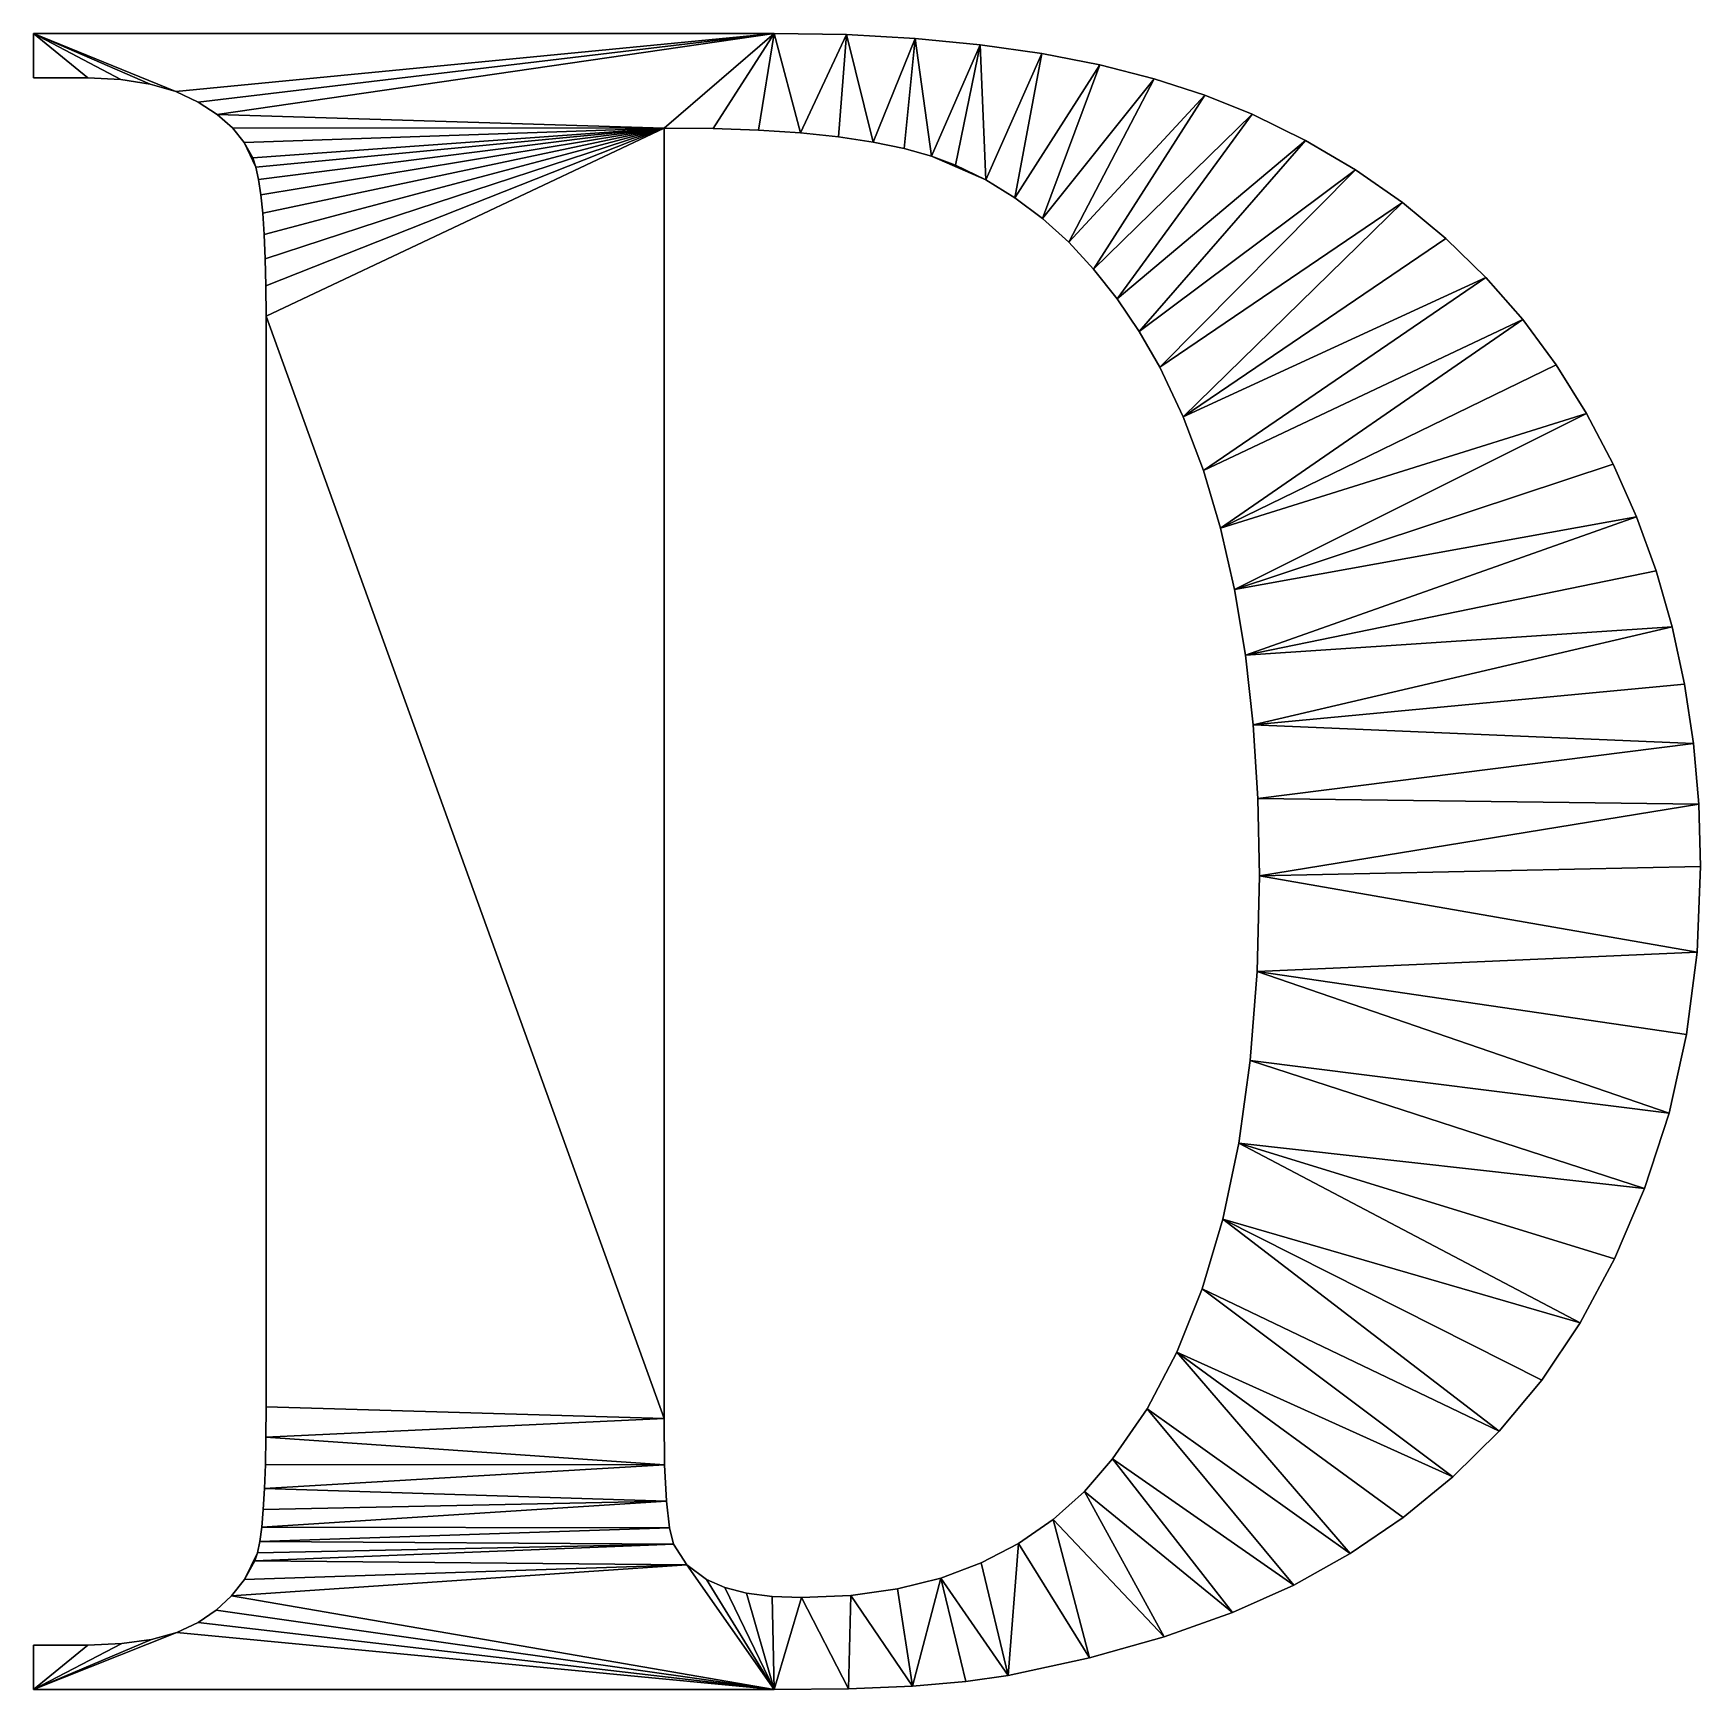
# Model space of a CAD drawing. Header units: metres. Extents: x 0.019 to 0.958, y 0 to 0.933.
import ezdxf

# ---------------------------------------------------------------- set-up
doc = ezdxf.new("R2010")
doc.units = ezdxf.units.M

msp = doc.modelspace()

# ---------------------------------------------------------------- meshes
at = {"layer": 'Armanisoft_0', "linetype": 'CONTINUOUS'}
mesh = msp.add_polyface(dxfattribs=at)
corners = [(0.019055, 0.932927), (0.099386, 0.900169), (0.084855, 0.904394), (0.068329, 0.906929), (0.049808, 0.907774), (0.019055, 0.907774), (0.436202, 0.932927), (0.122494, 0.88722), (0.111923, 0.894254), (0.374238, 0.879573), (0.131126, 0.87964), (0.52496, 0.863703), (0.51566, 0.930082), (0.552356, 0.926525), (0.538352, 0.858716), (0.509534, 0.868011), (0.492072, 0.871638), (0.476942, 0.932216), (0.472575, 0.874585), (0.451044, 0.876852), (0.427477, 0.878439), (0.401875, 0.879346), (0.019055, 0.932927, 0.229421), (0.084855, 0.904394, 0.229421), (0.099386, 0.900169, 0.229421), (0.068329, 0.906929, 0.229421), (0.049808, 0.907774, 0.229421), (0.019055, 0.907774, 0.229421), (0.436202, 0.932927, 0.229421), (0.111923, 0.894254, 0.229421), (0.122494, 0.88722, 0.229421), (0.374238, 0.879573, 0.229421), (0.131126, 0.87964, 0.229421), (0.52496, 0.863703, 0.229421), (0.552356, 0.926525, 0.229421), (0.51566, 0.930082, 0.229421), (0.509534, 0.868011, 0.229421), (0.492072, 0.871638, 0.229421), (0.476942, 0.932216, 0.229421), (0.472575, 0.874585, 0.229421), (0.451044, 0.876852, 0.229421), (0.427477, 0.878439, 0.229421), (0.401875, 0.879346, 0.229421), (0.122494, 0.88722), (0.131126, 0.87964), (0.131126, 0.87964, 0.229421), (0.122494, 0.88722, 0.229421), (0.111923, 0.894254), (0.111923, 0.894254, 0.229421), (0.099386, 0.900169), (0.099386, 0.900169, 0.229421), (0.084855, 0.904394), (0.084855, 0.904394, 0.229421), (0.068329, 0.906929), (0.068329, 0.906929, 0.229421), (0.049808, 0.907774), (0.049808, 0.907774, 0.229421), (0.019055, 0.907774), (0.019055, 0.907774, 0.229421), (0.019055, 0.932927), (0.019055, 0.932927, 0.229421), (0.436202, 0.932927), (0.436202, 0.932927, 0.229421), (0.476942, 0.932216), (0.476942, 0.932216, 0.229421), (0.51566, 0.930082), (0.51566, 0.930082, 0.229421), (0.552356, 0.926525), (0.552356, 0.926525, 0.229421)]
mesh.append_faces([[corners[k] for k in face] for face in [(0, 1, 2), (0, 2, 3), (0, 3, 4), (0, 4, 5), (6, 7, 8), (6, 8, 1), (6, 1, 0), (9, 10, 7), (9, 7, 6), (11, 12, 13), (11, 13, 14), (15, 12, 11), (16, 17, 12), (16, 12, 15), (18, 17, 16), (19, 6, 17), (19, 17, 18), (20, 6, 19), (21, 9, 6), (21, 6, 20), (22, 23, 24), (22, 25, 23), (22, 26, 25), (22, 27, 26), (28, 29, 30), (28, 24, 29), (28, 22, 24), (31, 30, 32), (31, 28, 30), (33, 34, 35), (36, 33, 35), (37, 35, 38), (37, 36, 35), (39, 37, 38), (40, 38, 28), (40, 39, 38), (41, 40, 28), (42, 28, 31), (42, 41, 28), (43, 44, 45, 46), (47, 43, 46, 48), (49, 47, 48, 50), (51, 49, 50, 52), (53, 51, 52, 54), (55, 53, 54, 56), (57, 55, 56, 58), (59, 57, 58, 60), (61, 59, 60, 62), (63, 61, 62, 64), (65, 63, 64, 66), (67, 65, 66, 68)]])
mesh = msp.add_polyface(dxfattribs=at)
corners = [(0.653513, 0.744844), (0.79007, 0.837601), (0.66666, 0.716903), (0.641858, 0.764959), (0.763743, 0.855988), (0.62942, 0.783393), (0.705499, 0.887406), (0.735552, 0.872589), (0.616199, 0.800147), (0.678915, 0.898075), (0.602195, 0.815221), (0.650309, 0.907321), (0.587409, 0.828615), (0.61968, 0.915145), (0.571839, 0.840329), (0.587029, 0.921547), (0.555487, 0.850362), (0.552356, 0.926525), (0.538352, 0.858716), (0.52496, 0.863703), (0.653513, 0.744844, 0.229421), (0.66666, 0.716903, 0.229421), (0.79007, 0.837601, 0.229421), (0.641858, 0.764959, 0.229421), (0.763743, 0.855988, 0.229421), (0.62942, 0.783393, 0.229421), (0.735552, 0.872589, 0.229421), (0.705499, 0.887406, 0.229421), (0.616199, 0.800147, 0.229421), (0.678915, 0.898075, 0.229421), (0.602195, 0.815221, 0.229421), (0.650309, 0.907321, 0.229421), (0.587409, 0.828615, 0.229421), (0.61968, 0.915145, 0.229421), (0.571839, 0.840329, 0.229421), (0.587029, 0.921547, 0.229421), (0.555487, 0.850362, 0.229421), (0.552356, 0.926525, 0.229421), (0.538352, 0.858716, 0.229421), (0.52496, 0.863703, 0.229421), (0.587029, 0.921547), (0.552356, 0.926525), (0.552356, 0.926525, 0.229421), (0.587029, 0.921547, 0.229421), (0.61968, 0.915145), (0.61968, 0.915145, 0.229421), (0.650309, 0.907321), (0.650309, 0.907321, 0.229421), (0.678915, 0.898075), (0.678915, 0.898075, 0.229421), (0.705499, 0.887406), (0.705499, 0.887406, 0.229421), (0.695581, 0.619586), (0.701716, 0.582649), (0.701716, 0.582649, 0.229421), (0.695581, 0.619586, 0.229421), (0.687693, 0.654274), (0.687693, 0.654274, 0.229421), (0.678053, 0.686713), (0.678053, 0.686713, 0.229421), (0.66666, 0.716903), (0.66666, 0.716903, 0.229421), (0.653513, 0.744844), (0.653513, 0.744844, 0.229421), (0.641858, 0.764959), (0.641858, 0.764959, 0.229421), (0.62942, 0.783393), (0.62942, 0.783393, 0.229421), (0.616199, 0.800147), (0.616199, 0.800147, 0.229421), (0.602195, 0.815221), (0.602195, 0.815221, 0.229421), (0.587409, 0.828615), (0.587409, 0.828615, 0.229421), (0.571839, 0.840329), (0.571839, 0.840329, 0.229421), (0.555487, 0.850362), (0.555487, 0.850362, 0.229421), (0.538352, 0.858716), (0.538352, 0.858716, 0.229421)]
mesh.append_faces([[corners[k] for k in face] for face in [(0, 1, 2), (3, 4, 0), (5, 6, 7), (5, 7, 3), (8, 9, 6), (8, 6, 5), (10, 11, 9), (10, 9, 8), (12, 13, 11), (12, 11, 10), (14, 15, 13), (14, 13, 12), (16, 17, 15), (16, 15, 14), (18, 17, 16), (19, 18, 16), (20, 21, 22), (23, 20, 24), (25, 26, 27), (25, 23, 26), (28, 27, 29), (28, 25, 27), (30, 29, 31), (30, 28, 29), (32, 31, 33), (32, 30, 31), (34, 33, 35), (34, 32, 33), (36, 35, 37), (36, 34, 35), (38, 36, 37), (39, 38, 37), (39, 36, 38), (40, 41, 42, 43), (44, 40, 43, 45), (46, 44, 45, 47), (48, 46, 47, 49), (50, 48, 49, 51), (52, 53, 54, 55), (56, 52, 55, 57), (58, 56, 57, 59), (60, 58, 59, 61), (62, 60, 61, 63), (64, 62, 63, 65), (66, 64, 65, 67), (68, 66, 67, 69), (70, 68, 69, 71), (72, 70, 71, 73), (74, 72, 73, 75), (76, 74, 75, 77), (78, 76, 77, 79)]])
mesh = msp.add_polyface(dxfattribs=at)
corners = [(0.706098, 0.543463), (0.941999, 0.598655), (0.949034, 0.566283), (0.954059, 0.532984), (0.701716, 0.582649), (0.921899, 0.660623), (0.932954, 0.630102), (0.695581, 0.619586), (0.89376, 0.718887), (0.908835, 0.690218), (0.687693, 0.654274), (0.857873, 0.771728), (0.876748, 0.7462), (0.678053, 0.686713), (0.837136, 0.795471), (0.66666, 0.716903), (0.79007, 0.837601), (0.814535, 0.817429), (0.653513, 0.744844), (0.763743, 0.855988), (0.641858, 0.764959), (0.735552, 0.872589), (0.706098, 0.543463, 0.229421), (0.949034, 0.566283, 0.229421), (0.941999, 0.598655, 0.229421), (0.954059, 0.532984, 0.229421), (0.701716, 0.582649, 0.229421), (0.932954, 0.630102, 0.229421), (0.921899, 0.660623, 0.229421), (0.695581, 0.619586, 0.229421), (0.908835, 0.690218, 0.229421), (0.89376, 0.718887, 0.229421), (0.687693, 0.654274, 0.229421), (0.876748, 0.7462, 0.229421), (0.857873, 0.771728, 0.229421), (0.678053, 0.686713, 0.229421), (0.837136, 0.795471, 0.229421), (0.66666, 0.716903, 0.229421), (0.814535, 0.817429, 0.229421), (0.79007, 0.837601, 0.229421), (0.653513, 0.744844, 0.229421), (0.763743, 0.855988, 0.229421), (0.641858, 0.764959, 0.229421), (0.735552, 0.872589, 0.229421), (0.735552, 0.872589), (0.705499, 0.887406), (0.705499, 0.887406, 0.229421), (0.735552, 0.872589, 0.229421), (0.763743, 0.855988), (0.763743, 0.855988, 0.229421), (0.79007, 0.837601), (0.79007, 0.837601, 0.229421), (0.814535, 0.817429), (0.814535, 0.817429, 0.229421), (0.837136, 0.795471), (0.837136, 0.795471, 0.229421), (0.857873, 0.771728), (0.857873, 0.771728, 0.229421), (0.876748, 0.7462), (0.876748, 0.7462, 0.229421), (0.89376, 0.718887), (0.89376, 0.718887, 0.229421), (0.908835, 0.690218), (0.908835, 0.690218, 0.229421), (0.921899, 0.660623), (0.921899, 0.660623, 0.229421), (0.932954, 0.630102), (0.932954, 0.630102, 0.229421), (0.941999, 0.598655), (0.941999, 0.598655, 0.229421), (0.949034, 0.566283), (0.949034, 0.566283, 0.229421), (0.954059, 0.532984), (0.954059, 0.532984, 0.229421), (0.701716, 0.582649), (0.706098, 0.543463), (0.706098, 0.543463, 0.229421), (0.701716, 0.582649, 0.229421)]
mesh.append_faces([[corners[k] for k in face] for face in [(0, 1, 2), (0, 2, 3), (4, 5, 6), (4, 6, 1), (4, 1, 0), (7, 8, 9), (7, 9, 5), (7, 5, 4), (10, 11, 12), (10, 12, 8), (10, 8, 7), (13, 14, 11), (13, 11, 10), (15, 16, 17), (15, 17, 14), (15, 14, 13), (18, 19, 16), (20, 21, 19), (22, 23, 24), (22, 25, 23), (26, 27, 28), (26, 24, 27), (26, 22, 24), (29, 30, 31), (29, 28, 30), (29, 26, 28), (32, 33, 34), (32, 31, 33), (32, 29, 31), (35, 34, 36), (35, 32, 34), (37, 38, 39), (37, 36, 38), (37, 35, 36), (40, 39, 41), (42, 41, 43), (44, 45, 46, 47), (48, 44, 47, 49), (50, 48, 49, 51), (52, 50, 51, 53), (54, 52, 53, 55), (56, 54, 55, 57), (58, 56, 57, 59), (60, 58, 59, 61), (62, 60, 61, 63), (64, 62, 63, 65), (66, 64, 65, 67), (68, 66, 67, 69), (70, 68, 69, 71), (72, 70, 71, 73), (74, 75, 76, 77)]])
mesh = msp.add_polyface(dxfattribs=at)
corners = [(0.137821, 0.871512), (0.142577, 0.862837), (0.144353, 0.857529), (0.374238, 0.879573), (0.150152, 0.773628), (0.150034, 0.790622), (0.149679, 0.805946), (0.149087, 0.819601), (0.148259, 0.831587), (0.147193, 0.841904), (0.145891, 0.850551), (0.131126, 0.87964), (0.374238, 0.152681), (0.150052, 0.14213), (0.150152, 0.159299), (0.374578, 0.126589), (0.137821, 0.871512, 0.229421), (0.144353, 0.857529, 0.229421), (0.142577, 0.862837, 0.229421), (0.374238, 0.879573, 0.229421), (0.150034, 0.790622, 0.229421), (0.150152, 0.773628, 0.229421), (0.149679, 0.805946, 0.229421), (0.149087, 0.819601, 0.229421), (0.148259, 0.831587, 0.229421), (0.147193, 0.841904, 0.229421), (0.145891, 0.850551, 0.229421), (0.131126, 0.87964, 0.229421), (0.374238, 0.152681, 0.229421), (0.150152, 0.159299, 0.229421), (0.150052, 0.14213, 0.229421), (0.374578, 0.126589, 0.229421), (0.150152, 0.159299), (0.150052, 0.14213), (0.150052, 0.14213, 0.229421), (0.150152, 0.159299, 0.229421), (0.150152, 0.773628), (0.150152, 0.773628, 0.229421), (0.150034, 0.790622), (0.150034, 0.790622, 0.229421), (0.149679, 0.805946), (0.149679, 0.805946, 0.229421), (0.149087, 0.819601), (0.149087, 0.819601, 0.229421), (0.148259, 0.831587), (0.148259, 0.831587, 0.229421), (0.147193, 0.841904), (0.147193, 0.841904, 0.229421), (0.145891, 0.850551), (0.145891, 0.850551, 0.229421), (0.144353, 0.857529), (0.144353, 0.857529, 0.229421), (0.142577, 0.862837), (0.142577, 0.862837, 0.229421), (0.137821, 0.871512), (0.137821, 0.871512, 0.229421), (0.131126, 0.87964), (0.131126, 0.87964, 0.229421), (0.374238, 0.152681), (0.374238, 0.879573), (0.374238, 0.879573, 0.229421), (0.374238, 0.152681, 0.229421), (0.52496, 0.863703), (0.538352, 0.858716), (0.538352, 0.858716, 0.229421), (0.52496, 0.863703, 0.229421), (0.509534, 0.868011), (0.509534, 0.868011, 0.229421), (0.492072, 0.871638), (0.492072, 0.871638, 0.229421), (0.472575, 0.874585), (0.472575, 0.874585, 0.229421), (0.451044, 0.876852), (0.451044, 0.876852, 0.229421), (0.427477, 0.878439), (0.427477, 0.878439, 0.229421), (0.401875, 0.879346), (0.401875, 0.879346, 0.229421)]
mesh.append_faces([[corners[k] for k in face] for face in [(0, 1, 2), (3, 4, 5), (3, 5, 6), (3, 6, 7), (3, 7, 8), (3, 8, 9), (3, 9, 10), (3, 10, 2), (3, 2, 1), (3, 1, 0), (3, 0, 11), (12, 13, 14), (12, 14, 4), (15, 13, 12), (4, 3, 12), (16, 17, 18), (19, 20, 21), (19, 22, 20), (19, 23, 22), (19, 24, 23), (19, 25, 24), (19, 26, 25), (19, 17, 26), (19, 18, 17), (19, 16, 18), (19, 27, 16), (28, 29, 30), (28, 21, 29), (31, 28, 30), (21, 28, 19), (32, 33, 34, 35), (36, 32, 35, 37), (38, 36, 37, 39), (40, 38, 39, 41), (42, 40, 41, 43), (44, 42, 43, 45), (46, 44, 45, 47), (48, 46, 47, 49), (50, 48, 49, 51), (52, 50, 51, 53), (54, 52, 53, 55), (56, 54, 55, 57), (58, 59, 60, 61), (62, 63, 64, 65), (66, 62, 65, 67), (68, 66, 67, 69), (70, 68, 69, 71), (72, 70, 71, 73), (74, 72, 73, 75), (76, 74, 75, 77), (59, 76, 77, 60)]])
mesh = msp.add_polyface(dxfattribs=at)
corners = [(0.688933, 0.264963), (0.890287, 0.206605), (0.868653, 0.174233), (0.844676, 0.145506), (0.677306, 0.225736), (0.697977, 0.307837), (0.926526, 0.282281), (0.909578, 0.242621), (0.704436, 0.354359), (0.940331, 0.324727), (0.708312, 0.404528), (0.956107, 0.415391), (0.950191, 0.369097), (0.709604, 0.458345), (0.957074, 0.49876), (0.958079, 0.46361), (0.708727, 0.502028), (0.954059, 0.532984), (0.706098, 0.543463), (0.688933, 0.264963, 0.229421), (0.868653, 0.174233, 0.229421), (0.890287, 0.206605, 0.229421), (0.844676, 0.145506, 0.229421), (0.677306, 0.225736, 0.229421), (0.697977, 0.307837, 0.229421), (0.909578, 0.242621, 0.229421), (0.926526, 0.282281, 0.229421), (0.704436, 0.354359, 0.229421), (0.940331, 0.324727, 0.229421), (0.708312, 0.404528, 0.229421), (0.950191, 0.369097, 0.229421), (0.956107, 0.415391, 0.229421), (0.709604, 0.458345, 0.229421), (0.958079, 0.46361, 0.229421), (0.957074, 0.49876, 0.229421), (0.708727, 0.502028, 0.229421), (0.954059, 0.532984, 0.229421), (0.706098, 0.543463, 0.229421), (0.957074, 0.49876), (0.954059, 0.532984), (0.954059, 0.532984, 0.229421), (0.957074, 0.49876, 0.229421), (0.958079, 0.46361), (0.958079, 0.46361, 0.229421), (0.956107, 0.415391), (0.956107, 0.415391, 0.229421), (0.950191, 0.369097), (0.950191, 0.369097, 0.229421), (0.940331, 0.324727), (0.940331, 0.324727, 0.229421), (0.926526, 0.282281), (0.926526, 0.282281, 0.229421), (0.909578, 0.242621), (0.909578, 0.242621, 0.229421), (0.890287, 0.206605), (0.890287, 0.206605, 0.229421), (0.868653, 0.174233), (0.868653, 0.174233, 0.229421), (0.677306, 0.225736), (0.663095, 0.190157), (0.663095, 0.190157, 0.229421), (0.677306, 0.225736, 0.229421), (0.688933, 0.264963), (0.688933, 0.264963, 0.229421), (0.697977, 0.307837), (0.697977, 0.307837, 0.229421), (0.704436, 0.354359), (0.704436, 0.354359, 0.229421), (0.708312, 0.404528), (0.708312, 0.404528, 0.229421), (0.709604, 0.458345), (0.709604, 0.458345, 0.229421), (0.708727, 0.502028), (0.708727, 0.502028, 0.229421), (0.706098, 0.543463), (0.706098, 0.543463, 0.229421)]
mesh.append_faces([[corners[k] for k in face] for face in [(0, 1, 2), (0, 2, 3), (0, 3, 4), (5, 6, 7), (5, 7, 1), (5, 1, 0), (8, 9, 6), (8, 6, 5), (10, 11, 12), (10, 12, 9), (10, 9, 8), (13, 14, 15), (13, 15, 11), (13, 11, 10), (16, 17, 14), (16, 14, 13), (18, 17, 16), (19, 20, 21), (19, 22, 20), (19, 23, 22), (24, 25, 26), (24, 21, 25), (24, 19, 21), (27, 26, 28), (27, 24, 26), (29, 30, 31), (29, 28, 30), (29, 27, 28), (32, 33, 34), (32, 31, 33), (32, 29, 31), (35, 34, 36), (35, 32, 34), (37, 35, 36), (38, 39, 40, 41), (42, 38, 41, 43), (44, 42, 43, 45), (46, 44, 45, 47), (48, 46, 47, 49), (50, 48, 49, 51), (52, 50, 51, 53), (54, 52, 53, 55), (56, 54, 55, 57), (58, 59, 60, 61), (62, 58, 61, 63), (64, 62, 63, 65), (66, 64, 65, 67), (68, 66, 67, 69), (70, 68, 69, 71), (72, 70, 71, 73), (74, 72, 73, 75)]])
mesh = msp.add_polyface(dxfattribs=at)
corners = [(0.530157, 0.062814), (0.568148, 0.008036), (0.544178, 0.00452), (0.552915, 0.071357), (0.573971, 0.082341), (0.613954, 0.017974), (0.593324, 0.095767), (0.656022, 0.02976), (0.610975, 0.111633), (0.69435, 0.043396), (0.626922, 0.12994), (0.72894, 0.05888), (0.646301, 0.158225), (0.760713, 0.076601), (0.663095, 0.190157), (0.818581, 0.119914), (0.790593, 0.096945), (0.677306, 0.225736), (0.844676, 0.145506), (0.530157, 0.062814, 0.229421), (0.544178, 0.00452, 0.229421), (0.568148, 0.008036, 0.229421), (0.552915, 0.071357, 0.229421), (0.573971, 0.082341, 0.229421), (0.613954, 0.017974, 0.229421), (0.593324, 0.095767, 0.229421), (0.656022, 0.02976, 0.229421), (0.610975, 0.111633, 0.229421), (0.69435, 0.043396, 0.229421), (0.626922, 0.12994, 0.229421), (0.72894, 0.05888, 0.229421), (0.646301, 0.158225, 0.229421), (0.760713, 0.076601, 0.229421), (0.663095, 0.190157, 0.229421), (0.790593, 0.096945, 0.229421), (0.818581, 0.119914, 0.229421), (0.677306, 0.225736, 0.229421), (0.844676, 0.145506, 0.229421), (0.844676, 0.145506), (0.868653, 0.174233), (0.868653, 0.174233, 0.229421), (0.844676, 0.145506, 0.229421), (0.818581, 0.119914), (0.818581, 0.119914, 0.229421), (0.790593, 0.096945), (0.790593, 0.096945, 0.229421), (0.760713, 0.076601), (0.760713, 0.076601, 0.229421), (0.72894, 0.05888), (0.72894, 0.05888, 0.229421), (0.69435, 0.043396), (0.69435, 0.043396, 0.229421), (0.656022, 0.02976), (0.656022, 0.02976, 0.229421), (0.613954, 0.017974), (0.613954, 0.017974, 0.229421), (0.568148, 0.008036), (0.568148, 0.008036, 0.229421), (0.544178, 0.00452), (0.544178, 0.00452, 0.229421), (0.552915, 0.071357), (0.530157, 0.062814), (0.530157, 0.062814, 0.229421), (0.552915, 0.071357, 0.229421), (0.573971, 0.082341), (0.573971, 0.082341, 0.229421), (0.593324, 0.095767), (0.593324, 0.095767, 0.229421), (0.610975, 0.111633), (0.610975, 0.111633, 0.229421), (0.626922, 0.12994), (0.626922, 0.12994, 0.229421), (0.646301, 0.158225), (0.646301, 0.158225, 0.229421), (0.663095, 0.190157), (0.663095, 0.190157, 0.229421)]
mesh.append_faces([[corners[k] for k in face] for face in [(0, 1, 2), (3, 1, 0), (4, 5, 1), (4, 1, 3), (6, 7, 5), (6, 5, 4), (8, 9, 7), (8, 7, 6), (10, 11, 9), (10, 9, 8), (12, 13, 11), (12, 11, 10), (14, 15, 16), (14, 16, 13), (14, 13, 12), (17, 18, 15), (17, 15, 14), (19, 20, 21), (22, 19, 21), (23, 21, 24), (23, 22, 21), (25, 24, 26), (25, 23, 24), (27, 26, 28), (27, 25, 26), (29, 28, 30), (29, 27, 28), (31, 30, 32), (31, 29, 30), (33, 34, 35), (33, 32, 34), (33, 31, 32), (36, 35, 37), (36, 33, 35), (38, 39, 40, 41), (42, 38, 41, 43), (44, 42, 43, 45), (46, 44, 45, 47), (48, 46, 47, 49), (50, 48, 49, 51), (52, 50, 51, 53), (54, 52, 53, 55), (56, 54, 55, 57), (58, 56, 57, 59), (60, 61, 62, 63), (64, 60, 63, 65), (66, 64, 65, 67), (68, 66, 67, 69), (70, 68, 69, 71), (72, 70, 71, 73), (74, 72, 73, 75)]])
mesh = msp.add_polyface(dxfattribs=at)
corners = [(0.436202, 0), (0.122033, 0.044749), (0.130705, 0.052844), (0.375598, 0.106092), (0.14925, 0.113213), (0.374578, 0.126589), (0.377298, 0.09119), (0.147647, 0.091526), (0.379679, 0.081883), (0.146544, 0.083393), (0.387016, 0.070401), (0.143738, 0.072549), (0.398147, 0.061995), (0.408416, 0.057548), (0.420758, 0.054371), (0.435175, 0.052465), (0.451664, 0.051829), (0.478205, 0.000502), (0.479531, 0.05305), (0.514197, 0.002009), (0.505695, 0.056711), (0.530157, 0.062814), (0.544178, 0.00452), (0.436202, 0, 0.229421), (0.130705, 0.052844, 0.229421), (0.122033, 0.044749, 0.229421), (0.375598, 0.106092, 0.229421), (0.374578, 0.126589, 0.229421), (0.14925, 0.113213, 0.229421), (0.377298, 0.09119, 0.229421), (0.147647, 0.091526, 0.229421), (0.379679, 0.081883, 0.229421), (0.146544, 0.083393, 0.229421), (0.387016, 0.070401, 0.229421), (0.143738, 0.072549, 0.229421), (0.398147, 0.061995, 0.229421), (0.408416, 0.057548, 0.229421), (0.420758, 0.054371, 0.229421), (0.435175, 0.052465, 0.229421), (0.451664, 0.051829, 0.229421), (0.478205, 0.000502, 0.229421), (0.479531, 0.05305, 0.229421), (0.514197, 0.002009, 0.229421), (0.505695, 0.056711, 0.229421), (0.530157, 0.062814, 0.229421), (0.544178, 0.00452, 0.229421), (0.514197, 0.002009), (0.544178, 0.00452), (0.544178, 0.00452, 0.229421), (0.514197, 0.002009, 0.229421), (0.478205, 0.000502), (0.478205, 0.000502, 0.229421), (0.436202, 0), (0.436202, 0, 0.229421), (0.019055, 0), (0.019055, 0, 0.229421), (0.374578, 0.126589), (0.374238, 0.152681), (0.374238, 0.152681, 0.229421), (0.374578, 0.126589, 0.229421), (0.375598, 0.106092), (0.375598, 0.106092, 0.229421), (0.377298, 0.09119), (0.377298, 0.09119, 0.229421), (0.379679, 0.081883), (0.379679, 0.081883, 0.229421), (0.387016, 0.070401), (0.387016, 0.070401, 0.229421), (0.398147, 0.061995), (0.398147, 0.061995, 0.229421), (0.408416, 0.057548), (0.408416, 0.057548, 0.229421), (0.420758, 0.054371), (0.420758, 0.054371, 0.229421), (0.435175, 0.052465), (0.435175, 0.052465, 0.229421), (0.451664, 0.051829), (0.451664, 0.051829, 0.229421), (0.479531, 0.05305), (0.479531, 0.05305, 0.229421), (0.505695, 0.056711), (0.505695, 0.056711, 0.229421), (0.530157, 0.062814), (0.530157, 0.062814, 0.229421)]
mesh.append_faces([[corners[k] for k in face] for face in [(0, 1, 2), (3, 4, 5), (6, 7, 3), (8, 9, 6), (10, 0, 2), (10, 11, 8), (12, 0, 10), (13, 0, 12), (14, 0, 13), (15, 0, 14), (16, 17, 0), (16, 0, 15), (18, 19, 17), (18, 17, 16), (20, 19, 18), (21, 22, 19), (21, 19, 20), (23, 24, 25), (26, 27, 28), (29, 26, 30), (31, 29, 32), (33, 24, 23), (33, 31, 34), (35, 33, 23), (36, 35, 23), (37, 36, 23), (38, 37, 23), (39, 23, 40), (39, 38, 23), (41, 40, 42), (41, 39, 40), (43, 41, 42), (44, 42, 45), (44, 43, 42), (46, 47, 48, 49), (50, 46, 49, 51), (52, 50, 51, 53), (54, 52, 53, 55), (56, 57, 58, 59), (60, 56, 59, 61), (62, 60, 61, 63), (64, 62, 63, 65), (66, 64, 65, 67), (68, 66, 67, 69), (70, 68, 69, 71), (72, 70, 71, 73), (74, 72, 73, 75), (76, 74, 75, 77), (78, 76, 77, 79), (80, 78, 79, 81), (82, 80, 81, 83)]])
mesh = msp.add_polyface(dxfattribs=at)
corners = [(0.049808, 0.025152), (0.019055, 0), (0.019055, 0.025152), (0.068862, 0.025945), (0.085566, 0.028321), (0.09992, 0.032281), (0.145241, 0.077067), (0.143738, 0.072549), (0.13794, 0.06211), (0.436202, 0), (0.111923, 0.037826), (0.122033, 0.044749), (0.374578, 0.126589), (0.14925, 0.113213), (0.149752, 0.126768), (0.150052, 0.14213), (0.375598, 0.106092), (0.147647, 0.091526), (0.148549, 0.101466), (0.377298, 0.09119), (0.146544, 0.083393), (0.379679, 0.081883), (0.387016, 0.070401), (0.130705, 0.052844), (0.049808, 0.025152, 0.229421), (0.019055, 0.025152, 0.229421), (0.019055, 0, 0.229421), (0.068862, 0.025945, 0.229421), (0.085566, 0.028321, 0.229421), (0.09992, 0.032281, 0.229421), (0.145241, 0.077067, 0.229421), (0.13794, 0.06211, 0.229421), (0.143738, 0.072549, 0.229421), (0.436202, 0, 0.229421), (0.111923, 0.037826, 0.229421), (0.122033, 0.044749, 0.229421), (0.374578, 0.126589, 0.229421), (0.149752, 0.126768, 0.229421), (0.14925, 0.113213, 0.229421), (0.150052, 0.14213, 0.229421), (0.375598, 0.106092, 0.229421), (0.148549, 0.101466, 0.229421), (0.147647, 0.091526, 0.229421), (0.377298, 0.09119, 0.229421), (0.146544, 0.083393, 0.229421), (0.379679, 0.081883, 0.229421), (0.387016, 0.070401, 0.229421), (0.130705, 0.052844, 0.229421), (0.019055, 0.025152), (0.019055, 0), (0.019055, 0, 0.229421), (0.019055, 0.025152, 0.229421), (0.049808, 0.025152), (0.049808, 0.025152, 0.229421), (0.068862, 0.025945), (0.068862, 0.025945, 0.229421), (0.085566, 0.028321), (0.085566, 0.028321, 0.229421), (0.09992, 0.032281), (0.09992, 0.032281, 0.229421), (0.111923, 0.037826), (0.111923, 0.037826, 0.229421), (0.122033, 0.044749), (0.122033, 0.044749, 0.229421), (0.130705, 0.052844), (0.130705, 0.052844, 0.229421), (0.13794, 0.06211), (0.13794, 0.06211, 0.229421), (0.143738, 0.072549), (0.143738, 0.072549, 0.229421), (0.145241, 0.077067), (0.145241, 0.077067, 0.229421), (0.146544, 0.083393), (0.146544, 0.083393, 0.229421), (0.147647, 0.091526), (0.147647, 0.091526, 0.229421), (0.148549, 0.101466), (0.148549, 0.101466, 0.229421), (0.14925, 0.113213), (0.14925, 0.113213, 0.229421), (0.149752, 0.126768), (0.149752, 0.126768, 0.229421), (0.150052, 0.14213), (0.150052, 0.14213, 0.229421)]
mesh.append_faces([[corners[k] for k in face] for face in [(0, 1, 2), (3, 1, 0), (4, 1, 3), (5, 1, 4), (6, 7, 8), (9, 1, 5), (9, 5, 10), (9, 10, 11), (12, 13, 14), (12, 14, 15), (16, 17, 18), (16, 18, 13), (19, 20, 17), (21, 7, 6), (21, 6, 20), (22, 23, 8), (22, 8, 7), (24, 25, 26), (27, 24, 26), (28, 27, 26), (29, 28, 26), (30, 31, 32), (33, 29, 26), (33, 34, 29), (33, 35, 34), (36, 37, 38), (36, 39, 37), (40, 41, 42), (40, 38, 41), (43, 42, 44), (45, 30, 32), (45, 44, 30), (46, 31, 47), (46, 32, 31), (48, 49, 50, 51), (52, 48, 51, 53), (54, 52, 53, 55), (56, 54, 55, 57), (58, 56, 57, 59), (60, 58, 59, 61), (62, 60, 61, 63), (64, 62, 63, 65), (66, 64, 65, 67), (68, 66, 67, 69), (70, 68, 69, 71), (72, 70, 71, 73), (74, 72, 73, 75), (76, 74, 75, 77), (78, 76, 77, 79), (80, 78, 79, 81), (82, 80, 81, 83)]])

doc.saveas('drawing.dxf')
